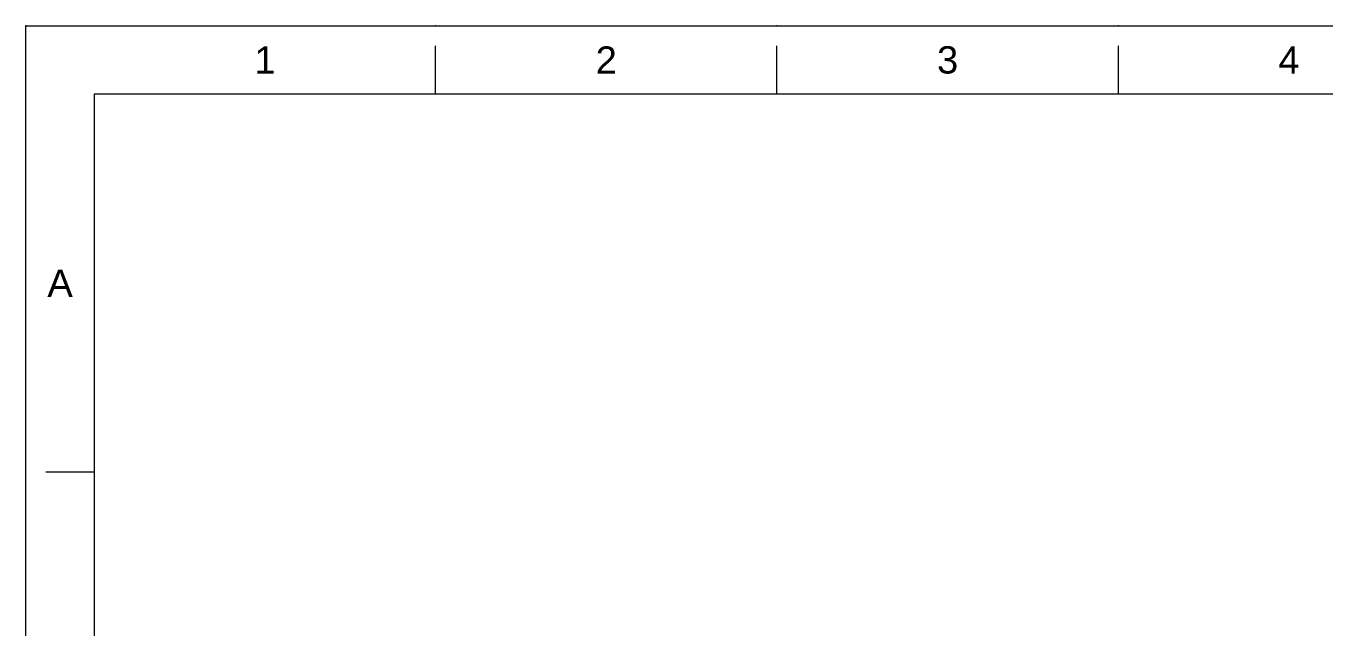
# Model space of a CAD drawing. Header units: millimetres. Extents: x 12315 to 13087, y 2477 to 3022.
# Drawn here: x 12314.7 to 12664.1, y 2860.5 to 3022.4 of the extents above; entities that cross this region are included whole.
import ezdxf

# ---------------------------------------------------------------- set-up
doc = ezdxf.new("R2010")
doc.units = ezdxf.units.MM
doc.layers.add('FORM', color=7, linetype='Continuous', lineweight=13)
doc.styles.get("Standard").update_dxf_attribs({"font": 'arial.ttf'})

msp = doc.modelspace()

# ---------------------------------------------------------------- linework, layer by layer
at = {"layer": 'FORM'}
for p, q in [((12424.95, 3004.04), (12424.95, 3017.04)), ((12516.85, 3004.04), (12516.85, 3017.04)), ((12608.74, 3004.04), (12608.74, 3017.04)), ((13068.19, 3004.04), (12333.06, 3004.04)), ((12333.06, 3004.04), (12333.06, 2494.97)), ((12333.06, 2902.23), (12320.07, 2902.23))]:
    msp.add_line(p, q, dxfattribs=at)
msp.add_lwpolyline([(12314.69, 3022.42), (13086.57, 3022.42), (13086.57, 2476.59), (12314.69, 2476.59)], close=True, dxfattribs=at)
at = {"layer": 'FORM', "color": 7}
msp.add_point((12314.69, 3022.42), dxfattribs=at)
at = {"layer": 'FORM'}
for p in [(12424.95, 3022.42), (12516.85, 3022.42), (12608.74, 3022.42)]:
    msp.add_point(p, dxfattribs=at)

# ---------------------------------------------------------------- texts
at = {"layer": 'FORM', "char_height": 7.35, "attachment_point": 5}
for s, width, insert in [('1', 64.98, (12379.01, 3013.23)), ('2', 64.98, (12470.9, 3013.23)), ('3', 64.98, (12562.79, 3013.23)), ('4', 64.98, (12654.68, 3013.23)), ('A', 12.996, (12323.87, 2953.13))]:
    msp.add_mtext_dynamic_manual_height_columns(s, width=width, gutter_width=16.25, heights=[0], dxfattribs=dict(at, insert=insert))

doc.saveas('drawing.dxf')
